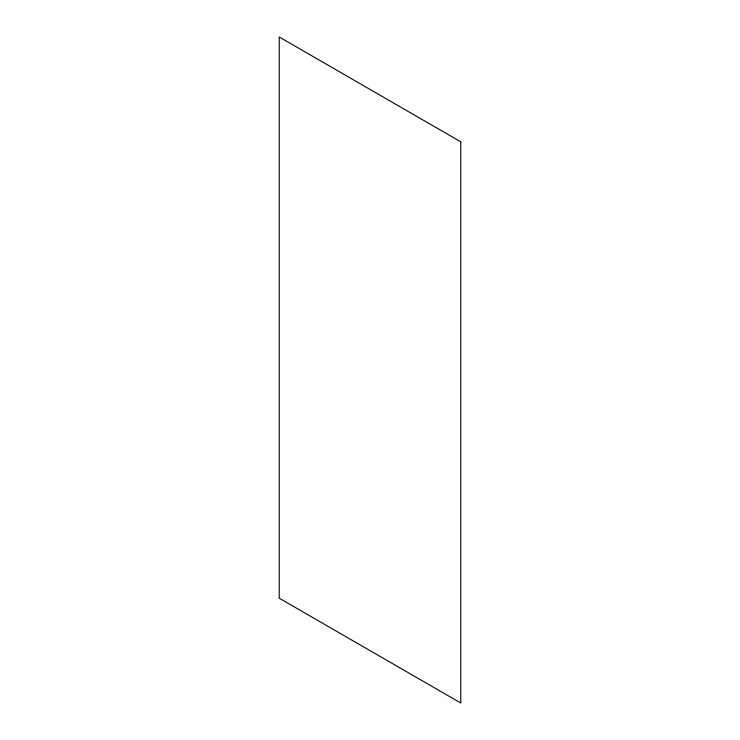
<?xml version="1.0" encoding="UTF-8"?>
<svg xmlns="http://www.w3.org/2000/svg" width="740" height="740" viewBox="0 0 740 740"><rect width="100%" height="100%" fill="white"/><g stroke="black" fill="none" stroke-linecap="round" stroke-linejoin="round"><path stroke-width="1.11" d="M460.761 141.803L279.239 37L279.239 598.198L460.761 703L460.761 141.803"/></g></svg>
